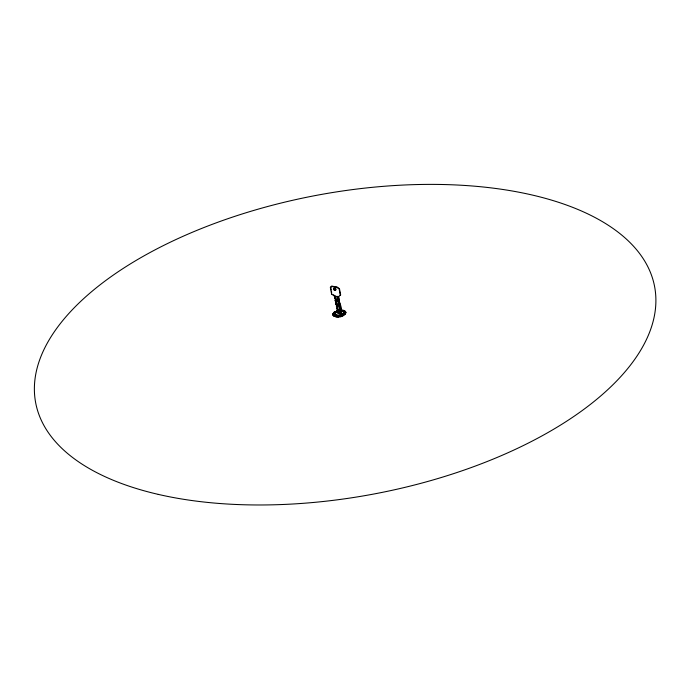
<?xml version="1.0" encoding="UTF-8"?>
<svg xmlns="http://www.w3.org/2000/svg" width="688" height="688" viewBox="0 0 688 688"><rect width="100%" height="100%" fill="white"/><g stroke="black" fill="none" stroke-linecap="round" stroke-linejoin="round"><path stroke-width="1.03" d="M340.13 315.181L340.483 315.491L338.978 315.388L338.986 316.299L343.596 314.313L344.783 312.971L344.602 311.905L340.809 310.417L340.655 310.967L336.312 311.913L334.875 314.244C338.075 317.116 342.547 314.132 345.746 312.713L344.421 310.666L341.334 310.185L339.915 310.744M340.878 310.546L340.517 310.856L338.634 296.468C336.862 299.082 345.264 311.681 339.184 311.131L336.544 308.792L337.301 307.407L336.509 306.083L336.982 306.891M340.543 311.363L338.049 296.562L340.517 310.856M343.183 311.578L344.172 311.526L344.697 312.662L343.742 313.995L343.131 313.891L343.639 312.576L343.183 311.578L340.655 310.967M344.697 312.662L345.746 312.713C344.378 317.228 335.976 318.63 332.915 315.078L332.854 314.081L334.076 312.24L338.367 310.434M335.572 312.55L334.703 312.395L334.153 313.496L336.552 311.2L338.376 311.234M340.414 316.041L342.951 315.061L343.742 313.995L341.446 315.422L337.387 316.041L336.982 316.987M337.387 316.041L334.471 315.087L334.067 313.831L336.019 311.741L338.109 311.002M335.718 312.128L336.312 311.913M345.479 313.969L345.849 312.283L345.281 311.32L344.232 311.776L341.231 310.598M338.711 315.921L338.651 316.953M332.889 314.261L335.262 311.483L336.019 311.741L334.136 312.558M337.636 315.414L336.294 316.248L335.219 315.947L335.288 314.726L334.428 315.482M335.486 316.798L336.14 315.861M343.888 314.399L344.516 313.685L343.45 313.281M334.729 298.566L335.976 299.512L334.729 298.566L335.624 297.646L334.781 297.113L335.624 297.646M344.172 311.526L343.579 312.146L345.359 311.733L345.849 312.283M334.781 312.791L333.766 313.659L333.964 314.889L334.875 314.244M340.646 294.98L338.281 296.777L334.394 296.124L331.59 294.043L330.36 287.532L331.874 286.148L337.06 286.999L339.476 288.668L340.646 294.98L340.293 295.29L339.124 288.977L336.699 287.309L331.513 286.457M330.36 287.532L331.874 286.148M341.386 313.436L341.738 313.126L341.403 313.556L337.077 312.67L341.403 313.556M337.094 312.791L337.43 312.361L341.738 313.126M334.781 297.113L334.566 295.978L335.452 296.124L337.911 310.297L339.365 310.967L336.432 308.224M339.605 311.2L340.732 311.2M339.906 311.432L337.301 296.433L339.906 311.432L339.012 311.277M337.911 310.297L335.632 297.113M335.916 304.629L335.933 303.571L335.916 304.629L336.819 305.481M336.346 303.322C334.463 301.937 337.696 303.245 335.744 303.726M335.237 301.06C334.033 299.091 338.255 302.729 335.632 302.737M334.394 296.124L334.755 295.814L333.353 294.774M331.59 294.043L331.599 291.884M335.082 300.252L335.976 299.512M336.32 306.246L337.068 305.635M338.032 315.474L337.438 315.938L334.351 315.087L333.766 313.659L334.807 313.547M344.602 311.905L343.639 312.576L344.705 312.576L344.258 313.599L345.428 313.659L340.302 316.377L337.103 316.79L334.213 316.102L333.353 315.611L332.854 314.081L334.067 313.831M335.159 315.465L334.256 316.403M342.005 316.222L341.91 315.775L340.362 316.695L340.113 315.801M338.986 316.299L340.483 315.491L337.438 315.938L337.576 316.368M342.555 311.303L344.421 310.666L345.367 311.561M341.884 310.77L342.959 310.211L344.482 310.985M334.17 314.622L332.915 315.078M334.471 315.087L333.379 315.809M333.31 313.401L335.082 312.455L334.076 312.24M333.276 313.246L334.394 313.057M335.004 315.259L336.148 315.224M334.273 313.143L335.065 313.126M336.828 296.356L338.444 296.631L340.895 309.781M341.755 313.246L337.43 312.361M343.596 314.313L344.662 314.82M342.332 310.959L341.755 311.01M341.196 314.691L341.764 315.62M337.283 311.569L336.552 311.2L336.896 311.578M341.334 310.185L343.252 310.589L342.959 310.211L343.45 311.182M342.185 314.39L343.475 315.586M336.75 311.028L337.215 311.329M341.446 315.422L341.91 315.775M342.607 314.622L342.951 315.061M330.722 287.231L331.246 290.018M337.387 299.323L337.756 301.301M338.126 303.288L338.496 305.266M335.727 288.599A1.29 0.894 49.7 0 1 335.632 290.078A1.29 0.894 49.7 0 1 334.11 289.424A1.29 0.894 49.7 0 1 334.205 287.945M334.987 287.971A1.29 0.894 49.7 0 1 335.52 288.341M158.257 494.38A314.863 152.057 -10.6 0 0 653.6 319.473A314.863 152.057 -10.6 0 0 223.566 220.194A314.863 152.057 -10.6 0 0 158.257 494.38M333.499 289.141A1.29 0.894 49.7 0 0 335.271 290.379A1.29 0.894 49.7 0 0 334.91 288.427A1.29 0.894 49.7 0 0 333.499 289.141M336.785 315.164A4.481 2.116 -10.6 0 0 343.63 312.515A4.481 2.116 -10.6 0 0 337.24 311.397A4.481 2.116 -10.6 0 0 336.785 315.164"/></g></svg>
